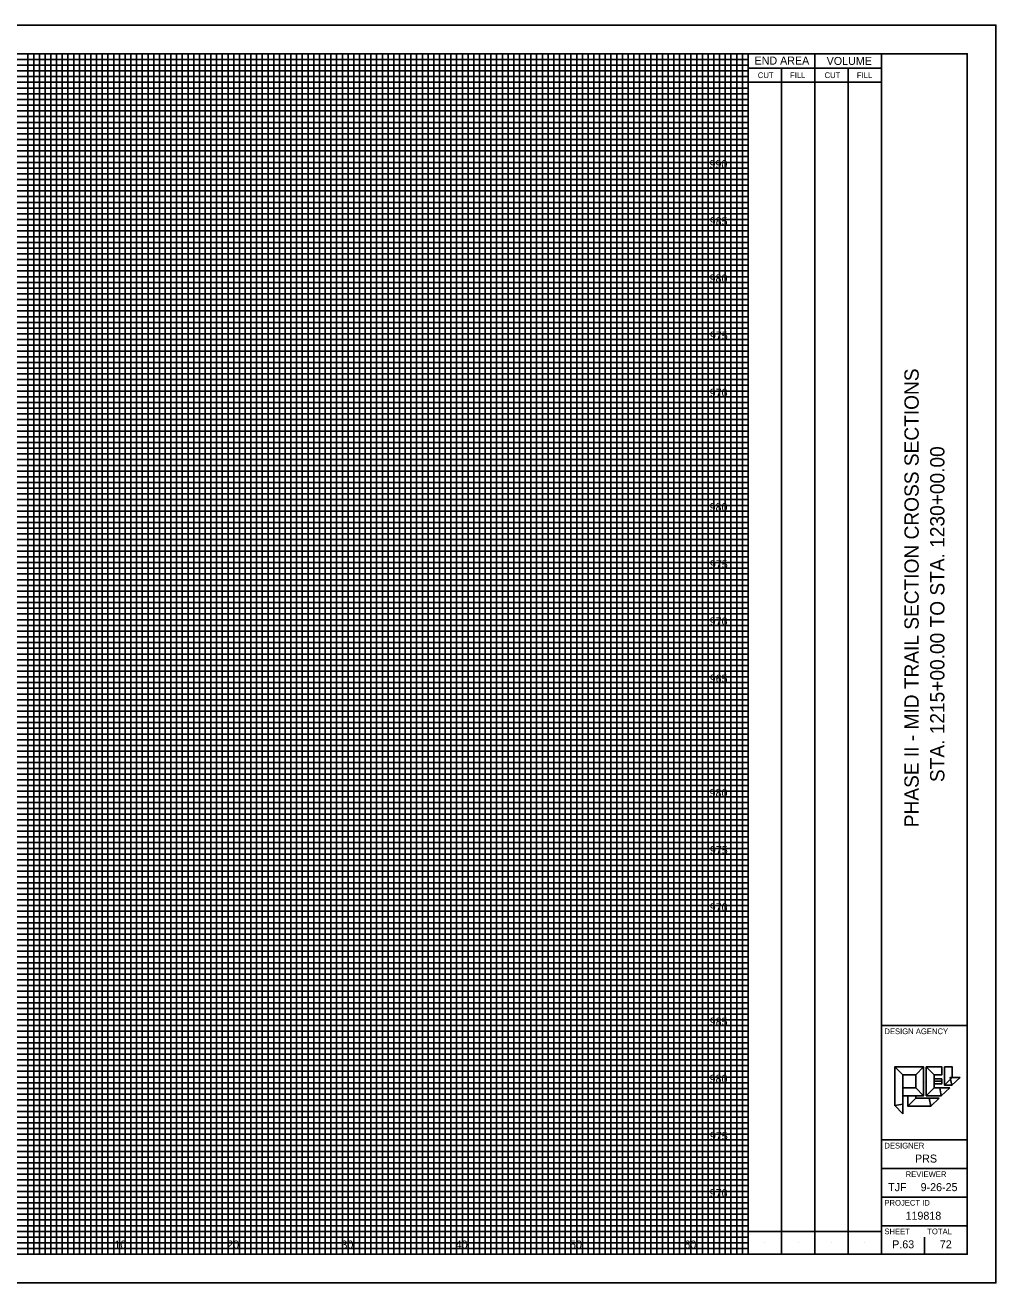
# Model space of a CAD drawing. Extents: x -8 to 229, y -2 to 2028.
# Drawn here: x 77.6 to 162.5, y 1797.5 to 1907.5 of the extents above; entities that cross this region are included whole.
import ezdxf

# ---------------------------------------------------------------- set-up
doc = ezdxf.new("R2010")
doc.units = 0
for name, color, linetype in [('Default', 7, 'Continuous'), ('SH_Border', 7, 'Continuous'), ('SH_Cut_Line', 7, 'Continuous'), ('SH_Data', 7, 'Continuous'), ('SH_Major_Grid_Line', 7, 'Continuous'), ('SH_Minor_Grid_Line', 7, 'Continuous')]:
    doc.layers.add(name, color=color, linetype=linetype)

msp = doc.modelspace()

# ---------------------------------------------------------------- linework, layer by layer
at = {"layer": 'Default'}
msp.add_line((157.09, 1815.13), (157.78, 1815.13), dxfattribs=at)
for points in [[(153.66, 1813), (153.66, 1816.38), (154.35, 1815.7), (154.35, 1813.14)], [(153.66, 1816.38), (156.18, 1816.38), (155.49, 1815.7), (154.35, 1815.7)], [(156.18, 1816.38), (156.18, 1813.87), (155.49, 1814.55), (155.49, 1815.7)], [(156.41, 1813.87), (156.41, 1816.38), (157.09, 1815.7), (157.09, 1814.55)], [(156.41, 1816.38), (157.78, 1816.38), (157.78, 1815.7), (157.09, 1815.7)], [(158.01, 1814.78), (158.01, 1816.38), (158.69, 1816.38), (158.69, 1815.47)], [(157.78, 1815.33), (157.78, 1814.92), (157.1, 1814.92), (157.1, 1815.33)], [(158.65, 1814.78), (158.01, 1814.78), (158.69, 1815.47), (158.51, 1815.47)], [(159.38, 1815.47), (158.65, 1814.78), (158.51, 1815.47)], [(156.18, 1813.87), (154.35, 1813.87), (154.35, 1814.55), (155.49, 1814.55)], [(157.73, 1813.87), (156.41, 1813.87), (157.09, 1814.55), (157.59, 1814.55)], [(158.46, 1814.55), (157.73, 1813.87), (157.59, 1814.55)], [(154.35, 1812.27), (153.66, 1813), (154.35, 1813.14)], [(154.81, 1812.95), (154.81, 1813.87), (155.49, 1813.87), (155.49, 1813.64)], [(156.82, 1812.95), (154.81, 1812.95), (155.49, 1813.64), (156.68, 1813.64)], [(157.55, 1813.64), (156.82, 1812.95), (156.68, 1813.64)]]:
    msp.add_lwpolyline(points, close=True, dxfattribs=at)
at = {"layer": 'SH_Border'}
for p, q in [((152.5, 1800), (152.5, 1905)), ((152.5, 1820), (160, 1820)), ((152.5, 1810), (160, 1810)), ((152.5, 1807.5), (160, 1807.5)), ((152.5, 1805), (160, 1805)), ((152.5, 1802.5), (160, 1802.5))]:
    msp.add_line(p, q, dxfattribs=at)
msp.add_lwpolyline([(0, 1905), (160, 1905), (160, 1800), (0, 1800)], close=True, dxfattribs=at)
at = {"layer": 'SH_Cut_Line'}
msp.add_lwpolyline([(-7.5, 1797.5), (162.5, 1797.5), (162.5, 1907.5), (-7.5, 1907.5)], close=True, dxfattribs=at)
at = {"layer": 'SH_Data'}
for p, q in [((140.83, 1800), (140.83, 1905)), ((146.67, 1800), (146.67, 1905)), ((140.83, 1903.75), (152.5, 1903.75)), ((143.75, 1800), (143.75, 1903.75)), ((149.58, 1800), (149.58, 1903.75)), ((140.83, 1902.5), (152.5, 1902.5)), ((156.25, 1815), (156.25, 1815)), ((140.83, 1802), (152.5, 1802)), ((142.29, 1801), (142.29, 1801)), ((145.21, 1801), (145.21, 1801)), ((148.12, 1801), (148.12, 1801)), ((151.04, 1801), (151.04, 1801)), ((154.38, 1800.88), (154.38, 1800.88)), ((156.25, 1800), (156.25, 1801.5))]:
    msp.add_line(p, q, dxfattribs=at)
at = {"layer": 'SH_Major_Grid_Line'}
for p, q in [((80.83, 1800), (80.83, 1905)), ((85.83, 1800), (85.83, 1905)), ((90.83, 1800), (90.83, 1905)), ((95.83, 1800), (95.83, 1905)), ((100.83, 1800), (100.83, 1905)), ((105.83, 1800), (105.83, 1905)), ((110.83, 1800), (110.83, 1905)), ((115.83, 1800), (115.83, 1905)), ((120.83, 1800), (120.83, 1905)), ((125.83, 1800), (125.83, 1905)), ((130.83, 1800), (130.83, 1905)), ((135.83, 1800), (135.83, 1905)), ((5.83, 1900), (140.83, 1900)), ((5.83, 1895), (140.83, 1895)), ((5.83, 1890), (140.83, 1890)), ((5.83, 1885), (140.83, 1885)), ((5.83, 1880), (140.83, 1880)), ((5.83, 1875), (140.83, 1875)), ((5.83, 1870), (140.83, 1870)), ((5.83, 1865), (140.83, 1865)), ((5.83, 1860), (140.83, 1860)), ((5.83, 1855), (140.83, 1855)), ((5.83, 1850), (140.83, 1850)), ((5.83, 1845), (140.83, 1845)), ((5.83, 1840), (140.83, 1840)), ((5.83, 1835), (140.83, 1835)), ((5.83, 1830), (140.83, 1830)), ((5.83, 1825), (140.83, 1825)), ((5.83, 1820), (140.83, 1820)), ((5.83, 1815), (140.83, 1815)), ((5.83, 1810), (140.83, 1810)), ((5.83, 1805), (140.83, 1805))]:
    msp.add_line(p, q, dxfattribs=at)
at = {"layer": 'SH_Minor_Grid_Line'}
for p, q in [((5.83, 1904.5), (140.83, 1904.5)), ((77.83, 1800), (77.83, 1905)), ((78.33, 1800), (78.33, 1905)), ((78.83, 1800), (78.83, 1905)), ((79.33, 1800), (79.33, 1905)), ((79.83, 1800), (79.83, 1905)), ((80.33, 1800), (80.33, 1905)), ((81.33, 1800), (81.33, 1905)), ((81.83, 1800), (81.83, 1905)), ((82.33, 1800), (82.33, 1905)), ((82.83, 1800), (82.83, 1905)), ((83.33, 1800), (83.33, 1905)), ((83.83, 1800), (83.83, 1905)), ((84.33, 1800), (84.33, 1905)), ((84.83, 1800), (84.83, 1905)), ((85.33, 1800), (85.33, 1905)), ((86.33, 1800), (86.33, 1905)), ((86.83, 1800), (86.83, 1905)), ((87.33, 1800), (87.33, 1905)), ((87.83, 1800), (87.83, 1905)), ((88.33, 1800), (88.33, 1905)), ((88.83, 1800), (88.83, 1905)), ((89.33, 1800), (89.33, 1905)), ((89.83, 1800), (89.83, 1905)), ((90.33, 1800), (90.33, 1905)), ((91.33, 1800), (91.33, 1905)), ((91.83, 1800), (91.83, 1905)), ((92.33, 1800), (92.33, 1905)), ((92.83, 1800), (92.83, 1905)), ((93.33, 1800), (93.33, 1905)), ((93.83, 1800), (93.83, 1905)), ((94.33, 1800), (94.33, 1905)), ((94.83, 1800), (94.83, 1905)), ((95.33, 1800), (95.33, 1905)), ((96.33, 1800), (96.33, 1905)), ((96.83, 1800), (96.83, 1905)), ((97.33, 1800), (97.33, 1905)), ((97.83, 1800), (97.83, 1905)), ((98.33, 1800), (98.33, 1905)), ((98.83, 1800), (98.83, 1905)), ((99.33, 1800), (99.33, 1905)), ((99.83, 1800), (99.83, 1905)), ((100.33, 1800), (100.33, 1905)), ((101.33, 1800), (101.33, 1905)), ((101.83, 1800), (101.83, 1905)), ((102.33, 1800), (102.33, 1905)), ((102.83, 1800), (102.83, 1905)), ((103.33, 1800), (103.33, 1905)), ((103.83, 1800), (103.83, 1905)), ((104.33, 1800), (104.33, 1905)), ((104.83, 1800), (104.83, 1905)), ((105.33, 1800), (105.33, 1905)), ((106.33, 1800), (106.33, 1905)), ((106.83, 1800), (106.83, 1905)), ((107.33, 1800), (107.33, 1905)), ((107.83, 1800), (107.83, 1905)), ((108.33, 1800), (108.33, 1905)), ((108.83, 1800), (108.83, 1905)), ((109.33, 1800), (109.33, 1905)), ((109.83, 1800), (109.83, 1905)), ((110.33, 1800), (110.33, 1905)), ((111.33, 1800), (111.33, 1905)), ((111.83, 1800), (111.83, 1905)), ((112.33, 1800), (112.33, 1905)), ((112.83, 1800), (112.83, 1905)), ((113.33, 1800), (113.33, 1905)), ((113.83, 1800), (113.83, 1905)), ((114.33, 1800), (114.33, 1905)), ((114.83, 1800), (114.83, 1905)), ((115.33, 1800), (115.33, 1905)), ((116.33, 1800), (116.33, 1905)), ((116.83, 1800), (116.83, 1905)), ((117.33, 1800), (117.33, 1905)), ((117.83, 1800), (117.83, 1905)), ((118.33, 1800), (118.33, 1905)), ((118.83, 1800), (118.83, 1905)), ((119.33, 1800), (119.33, 1905)), ((119.83, 1800), (119.83, 1905)), ((120.33, 1800), (120.33, 1905)), ((121.33, 1800), (121.33, 1905)), ((121.83, 1800), (121.83, 1905)), ((122.33, 1800), (122.33, 1905)), ((122.83, 1800), (122.83, 1905)), ((123.33, 1800), (123.33, 1905)), ((123.83, 1800), (123.83, 1905)), ((124.33, 1800), (124.33, 1905)), ((124.83, 1800), (124.83, 1905)), ((125.33, 1800), (125.33, 1905)), ((126.33, 1800), (126.33, 1905)), ((126.83, 1800), (126.83, 1905)), ((127.33, 1800), (127.33, 1905)), ((127.83, 1800), (127.83, 1905)), ((128.33, 1800), (128.33, 1905)), ((128.83, 1800), (128.83, 1905)), ((129.33, 1800), (129.33, 1905)), ((129.83, 1800), (129.83, 1905)), ((130.33, 1800), (130.33, 1905)), ((131.33, 1800), (131.33, 1905)), ((131.83, 1800), (131.83, 1905)), ((132.33, 1800), (132.33, 1905)), ((132.83, 1800), (132.83, 1905)), ((133.33, 1800), (133.33, 1905)), ((133.83, 1800), (133.83, 1905)), ((134.33, 1800), (134.33, 1905)), ((134.83, 1800), (134.83, 1905)), ((135.33, 1800), (135.33, 1905)), ((136.33, 1800), (136.33, 1905)), ((136.83, 1800), (136.83, 1905)), ((137.33, 1800), (137.33, 1905)), ((137.83, 1800), (137.83, 1905)), ((138.33, 1800), (138.33, 1905)), ((138.83, 1800), (138.83, 1905)), ((139.33, 1800), (139.33, 1905)), ((139.83, 1800), (139.83, 1905)), ((140.33, 1800), (140.33, 1905)), ((5.83, 1904), (140.83, 1904)), ((5.83, 1903.5), (140.83, 1903.5)), ((5.83, 1903), (140.83, 1903)), ((5.83, 1902.5), (140.83, 1902.5)), ((5.83, 1902), (140.83, 1902)), ((5.83, 1901.5), (140.83, 1901.5)), ((5.83, 1901), (140.83, 1901)), ((5.83, 1900.5), (140.83, 1900.5)), ((5.83, 1899.5), (140.83, 1899.5)), ((5.83, 1899), (140.83, 1899)), ((5.83, 1898.5), (140.83, 1898.5)), ((5.83, 1898), (140.83, 1898)), ((5.83, 1897.5), (140.83, 1897.5)), ((5.83, 1897), (140.83, 1897)), ((5.83, 1896.5), (140.83, 1896.5)), ((5.83, 1896), (140.83, 1896)), ((5.83, 1895.5), (140.83, 1895.5)), ((5.83, 1894.5), (140.83, 1894.5)), ((5.83, 1894), (140.83, 1894)), ((5.83, 1893.5), (140.83, 1893.5)), ((5.83, 1893), (140.83, 1893)), ((5.83, 1892.5), (140.83, 1892.5)), ((5.83, 1892), (140.83, 1892)), ((5.83, 1891.5), (140.83, 1891.5)), ((5.83, 1891), (140.83, 1891)), ((5.83, 1890.5), (140.83, 1890.5)), ((5.83, 1889.5), (140.83, 1889.5)), ((5.83, 1889), (140.83, 1889)), ((5.83, 1888.5), (140.83, 1888.5)), ((5.83, 1888), (140.83, 1888)), ((5.83, 1887.5), (140.83, 1887.5)), ((5.83, 1887), (140.83, 1887)), ((5.83, 1886.5), (140.83, 1886.5)), ((5.83, 1886), (140.83, 1886)), ((5.83, 1885.5), (140.83, 1885.5)), ((5.83, 1884.5), (140.83, 1884.5)), ((5.83, 1884), (140.83, 1884)), ((5.83, 1883.5), (140.83, 1883.5)), ((5.83, 1883), (140.83, 1883)), ((5.83, 1882.5), (140.83, 1882.5)), ((5.83, 1882), (140.83, 1882)), ((5.83, 1881.5), (140.83, 1881.5)), ((5.83, 1881), (140.83, 1881)), ((5.83, 1880.5), (140.83, 1880.5)), ((5.83, 1879.5), (140.83, 1879.5)), ((5.83, 1879), (140.83, 1879)), ((5.83, 1878.5), (140.83, 1878.5)), ((5.83, 1878), (140.83, 1878)), ((5.83, 1877.5), (140.83, 1877.5)), ((5.83, 1877), (140.83, 1877)), ((5.83, 1876.5), (140.83, 1876.5)), ((5.83, 1876), (140.83, 1876)), ((5.83, 1875.5), (140.83, 1875.5)), ((5.83, 1874.5), (140.83, 1874.5)), ((5.83, 1874), (140.83, 1874)), ((5.83, 1873.5), (140.83, 1873.5)), ((5.83, 1873), (140.83, 1873)), ((5.83, 1872.5), (140.83, 1872.5)), ((5.83, 1872), (140.83, 1872)), ((5.83, 1871.5), (140.83, 1871.5)), ((5.83, 1871), (140.83, 1871)), ((5.83, 1870.5), (140.83, 1870.5)), ((5.83, 1869.5), (140.83, 1869.5)), ((5.83, 1869), (140.83, 1869)), ((5.83, 1868.5), (140.83, 1868.5)), ((5.83, 1868), (140.83, 1868)), ((5.83, 1867.5), (140.83, 1867.5)), ((5.83, 1867), (140.83, 1867)), ((5.83, 1866.5), (140.83, 1866.5)), ((5.83, 1866), (140.83, 1866)), ((5.83, 1865.5), (140.83, 1865.5)), ((5.83, 1864.5), (140.83, 1864.5)), ((5.83, 1864), (140.83, 1864)), ((5.83, 1863.5), (140.83, 1863.5)), ((5.83, 1863), (140.83, 1863)), ((5.83, 1862.5), (140.83, 1862.5)), ((5.83, 1862), (140.83, 1862)), ((5.83, 1861.5), (140.83, 1861.5)), ((5.83, 1861), (140.83, 1861)), ((5.83, 1860.5), (140.83, 1860.5)), ((5.83, 1859.5), (140.83, 1859.5)), ((5.83, 1859), (140.83, 1859)), ((5.83, 1858.5), (140.83, 1858.5)), ((5.83, 1858), (140.83, 1858)), ((5.83, 1857.5), (140.83, 1857.5)), ((5.83, 1857), (140.83, 1857)), ((5.83, 1856.5), (140.83, 1856.5)), ((5.83, 1856), (140.83, 1856)), ((5.83, 1855.5), (140.83, 1855.5)), ((5.83, 1854.5), (140.83, 1854.5)), ((5.83, 1854), (140.83, 1854)), ((5.83, 1853.5), (140.83, 1853.5)), ((5.83, 1853), (140.83, 1853)), ((5.83, 1852.5), (140.83, 1852.5)), ((5.83, 1852), (140.83, 1852)), ((5.83, 1851.5), (140.83, 1851.5)), ((5.83, 1851), (140.83, 1851)), ((5.83, 1850.5), (140.83, 1850.5)), ((5.83, 1849.5), (140.83, 1849.5)), ((5.83, 1849), (140.83, 1849)), ((5.83, 1848.5), (140.83, 1848.5)), ((5.83, 1848), (140.83, 1848)), ((5.83, 1847.5), (140.83, 1847.5)), ((5.83, 1847), (140.83, 1847)), ((5.83, 1846.5), (140.83, 1846.5)), ((5.83, 1846), (140.83, 1846)), ((5.83, 1845.5), (140.83, 1845.5)), ((5.83, 1844.5), (140.83, 1844.5)), ((5.83, 1844), (140.83, 1844)), ((5.83, 1843.5), (140.83, 1843.5)), ((5.83, 1843), (140.83, 1843)), ((5.83, 1842.5), (140.83, 1842.5)), ((5.83, 1842), (140.83, 1842)), ((5.83, 1841.5), (140.83, 1841.5)), ((5.83, 1841), (140.83, 1841)), ((5.83, 1840.5), (140.83, 1840.5)), ((5.83, 1839.5), (140.83, 1839.5)), ((5.83, 1839), (140.83, 1839)), ((5.83, 1838.5), (140.83, 1838.5)), ((5.83, 1838), (140.83, 1838)), ((5.83, 1837.5), (140.83, 1837.5)), ((5.83, 1837), (140.83, 1837)), ((5.83, 1836.5), (140.83, 1836.5)), ((5.83, 1836), (140.83, 1836)), ((5.83, 1835.5), (140.83, 1835.5)), ((5.83, 1834.5), (140.83, 1834.5)), ((5.83, 1834), (140.83, 1834)), ((5.83, 1833.5), (140.83, 1833.5)), ((5.83, 1833), (140.83, 1833)), ((5.83, 1832.5), (140.83, 1832.5)), ((5.83, 1832), (140.83, 1832)), ((5.83, 1831.5), (140.83, 1831.5)), ((5.83, 1831), (140.83, 1831)), ((5.83, 1830.5), (140.83, 1830.5)), ((5.83, 1829.5), (140.83, 1829.5)), ((5.83, 1829), (140.83, 1829)), ((5.83, 1828.5), (140.83, 1828.5)), ((5.83, 1828), (140.83, 1828)), ((5.83, 1827.5), (140.83, 1827.5)), ((5.83, 1827), (140.83, 1827)), ((5.83, 1826.5), (140.83, 1826.5)), ((5.83, 1826), (140.83, 1826)), ((5.83, 1825.5), (140.83, 1825.5)), ((5.83, 1824.5), (140.83, 1824.5)), ((5.83, 1824), (140.83, 1824)), ((5.83, 1823.5), (140.83, 1823.5)), ((5.83, 1823), (140.83, 1823)), ((5.83, 1822.5), (140.83, 1822.5)), ((5.83, 1822), (140.83, 1822)), ((5.83, 1821.5), (140.83, 1821.5)), ((5.83, 1821), (140.83, 1821)), ((5.83, 1820.5), (140.83, 1820.5)), ((5.83, 1819.5), (140.83, 1819.5)), ((5.83, 1819), (140.83, 1819)), ((5.83, 1818.5), (140.83, 1818.5)), ((5.83, 1818), (140.83, 1818)), ((5.83, 1817.5), (140.83, 1817.5)), ((5.83, 1817), (140.83, 1817)), ((5.83, 1816.5), (140.83, 1816.5)), ((5.83, 1816), (140.83, 1816)), ((5.83, 1815.5), (140.83, 1815.5)), ((5.83, 1814.5), (140.83, 1814.5)), ((5.83, 1814), (140.83, 1814)), ((5.83, 1813.5), (140.83, 1813.5)), ((5.83, 1813), (140.83, 1813)), ((5.83, 1812.5), (140.83, 1812.5)), ((5.83, 1812), (140.83, 1812)), ((5.83, 1811.5), (140.83, 1811.5)), ((5.83, 1811), (140.83, 1811)), ((5.83, 1810.5), (140.83, 1810.5)), ((5.83, 1809.5), (140.83, 1809.5)), ((5.83, 1809), (140.83, 1809)), ((5.83, 1808.5), (140.83, 1808.5)), ((5.83, 1808), (140.83, 1808)), ((5.83, 1807.5), (140.83, 1807.5)), ((5.83, 1807), (140.83, 1807)), ((5.83, 1806.5), (140.83, 1806.5)), ((5.83, 1806), (140.83, 1806)), ((5.83, 1805.5), (140.83, 1805.5)), ((5.83, 1804.5), (140.83, 1804.5)), ((5.83, 1804), (140.83, 1804)), ((5.83, 1803.5), (140.83, 1803.5)), ((5.83, 1803), (140.83, 1803)), ((5.83, 1802.5), (140.83, 1802.5)), ((5.83, 1802), (140.83, 1802)), ((5.83, 1801.5), (140.83, 1801.5)), ((5.83, 1801), (140.83, 1801)), ((5.83, 1800.5), (140.83, 1800.5))]:
    msp.add_line(p, q, dxfattribs=at)

# ---------------------------------------------------------------- texts
at = {"layer": 'Default'}
for s, p in [('990', (137.45, 1895)), ('985', (137.47, 1890)), ('980', (137.46, 1885)), ('975', (137.48, 1880)), ('970', (137.47, 1875)), ('980', (137.46, 1865)), ('975', (137.48, 1860)), ('970', (137.47, 1855)), ('965', (137.47, 1850)), ('980', (137.46, 1840)), ('975', (137.48, 1835)), ('970', (137.47, 1830)), ('985', (137.47, 1820)), ('980', (137.46, 1815)), ('975', (137.48, 1810)), ('970', (137.47, 1805)), ('10', (85.39, 1800.5)), ('20', (95.26, 1800.5)), ('30', (105.25, 1800.5)), ('40', (115.25, 1800.5)), ('50', (125.25, 1800.5)), ('60', (135.25, 1800.5))]:
    msp.add_text(s, height=0.7, dxfattribs=at).set_placement(p)
at = {"layer": 'SH_Data'}
for s, height, p in [('END AREA', 0.7, (141.39, 1904.05)), ('VOLUME', 0.7, (147.7, 1904.02)), ('CUT', 0.5, (141.68, 1902.87)), ('FILL', 0.5, (144.5, 1902.87)), ('CUT', 0.5, (147.52, 1902.87)), ('FILL', 0.5, (150.34, 1902.87)), ('DESIGN AGENCY', 0.5, (152.75, 1819.25)), ('DESIGNER', 0.5, (152.75, 1809.25)), ('PRS', 0.7, (155.43, 1808.02)), ('TJF', 0.7, (153.08, 1805.52)), ('REVIEWER', 0.5, (154.61, 1806.75)), ('9-26-25', 0.7, (155.92, 1805.52)), ('PROJECT ID', 0.5, (152.75, 1804.25)), ('119818', 0.7, (154.6, 1803.02)), ('SHEET', 0.5, (152.75, 1801.75)), ('TOTAL', 0.5, (156.5, 1801.75)), ('P.63', 0.7, (153.43, 1800.52)), ('72', 0.7, (157.6, 1800.52))]:
    msp.add_text(s, height=height, dxfattribs=at).set_placement(p)
for s, p in [('PHASE II - MID TRAIL SECTION CROSS SECTIONS', (155.75, 1837.35)), ('STA. 1215+00.00 TO STA. 1230+00.00', (158, 1841.3))]:
    msp.add_text(s, height=1.25, rotation=90, dxfattribs=at).set_placement(p)

doc.saveas('drawing.dxf')
